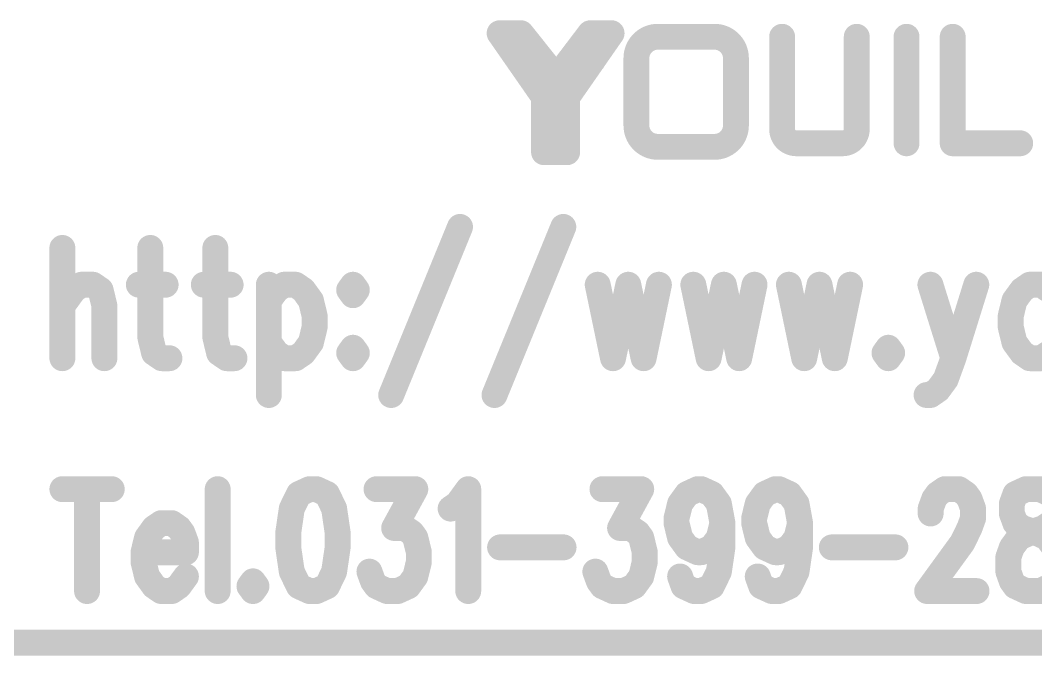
# Model space of a CAD drawing. Extents: x 100 to 144.1, y 92.5 to 144.1.
# Drawn here: x 120.638 to 124.56, y 92.55 to 95.007 of the extents above; entities that cross this region are included whole.
import ezdxf

# ---------------------------------------------------------------- set-up
doc = ezdxf.new("R2010")
doc.units = 0
doc.layers.get('0').update_dxf_attribs({"linetype": 'CONTINUOUS'})
doc.layers.add('MASK-BOTTOM_PHO', color=6, linetype='CONTINUOUS')
doc.layers.add('SILK-BOTTOM_PHO', color=12, linetype='CONTINUOUS')

# ---------------------------------------------------------------- blocks, each defined once
blk = doc.blocks.new('ROUND_1')
at = {"const_width": 0.050038}
blk.add_lwpolyline([(-0.025018, 0, 1), (0.025018, 0, 1)], format="xyb", close=True, dxfattribs=at)

msp = doc.modelspace()

# ---------------------------------------------------------------- linework, layer by layer
at = {"layer": 'MASK-BOTTOM_PHO', "const_width": 0.100076}
for points in [[(122.489214, 94.95663), (122.660918, 94.709488)], [(122.571764, 94.95663), (122.489214, 94.95663)], [(122.708924, 94.784926), (122.571764, 94.95663)], [(122.839226, 94.95663), (122.708924, 94.784926)], [(122.750072, 94.709488), (122.921776, 94.95663)], [(122.921776, 94.95663), (122.839226, 94.95663)], [(122.493024, 94.95536), (122.569732, 94.95536)], [(122.528076, 94.920308), (122.590814, 94.920308)], [(122.820176, 94.920308), (122.890026, 94.920308)], [(122.841766, 94.95536), (122.918474, 94.95536)], [(123.100084, 94.942914), (123.319794, 94.942914)], [(123.580652, 94.942914), (123.580652, 94.586044)], [(123.868942, 94.586044), (123.868942, 94.942914)], [(124.06122, 94.942914), (124.06122, 94.53118)], [(124.239528, 94.942914), (124.239528, 94.53118)], [(122.546872, 94.88551), (122.62104, 94.88551)], [(122.78995, 94.88551), (122.861324, 94.88551)], [(122.562874, 94.850712), (122.639582, 94.850712)], [(122.77217, 94.850712), (122.848878, 94.850712)], [(123.017788, 94.59976), (123.017788, 94.860618)], [(123.40209, 94.860618), (123.40209, 94.59976)], [(122.597672, 94.815914), (122.67438, 94.815914)], [(122.737118, 94.815914), (122.810524, 94.815914)], [(122.62104, 94.780862), (122.794014, 94.780862)], [(122.647202, 94.746064), (122.759724, 94.746064)], [(122.660918, 94.711266), (122.744738, 94.711266)], [(122.660918, 94.709488), (122.660918, 94.496636)], [(122.750072, 94.496636), (122.750072, 94.709488)], [(122.667522, 94.676214), (122.74423, 94.676214)], [(122.667522, 94.641416), (122.74423, 94.641416)], [(122.667522, 94.606618), (122.74423, 94.606618)], [(122.667522, 94.57182), (122.74423, 94.57182)], [(122.667522, 94.536768), (122.74423, 94.536768)], [(123.635516, 94.53118), (123.814078, 94.53118)], [(124.239528, 94.53118), (124.500386, 94.53118)], [(122.660918, 94.496636), (122.750072, 94.496636)], [(123.319794, 94.517464), (123.100084, 94.517464)], [(122.336306, 94.207838), (122.070368, 93.557852)], [(122.73534, 94.207838), (122.469402, 93.557852)], [(120.800114, 94.126558), (120.800114, 93.700092)], [(121.139712, 94.126558), (121.139712, 93.781372)], [(121.390918, 94.126558), (121.390918, 93.781372)], [(120.84431, 93.963998), (120.873774, 93.984318)], [(120.873774, 93.984318), (120.918224, 93.984318)], [(120.918224, 93.984318), (120.947688, 93.963998)], [(121.095516, 93.984318), (121.198894, 93.984318)], [(121.346468, 93.984318), (121.4501, 93.984318)], [(121.597674, 93.984318), (121.597674, 93.557852)], [(121.627392, 93.963998), (121.656856, 93.984318)], [(121.656856, 93.984318), (121.701052, 93.984318)], [(121.701052, 93.984318), (121.73077, 93.963998)], [(121.922794, 93.984318), (121.908062, 93.963998)], [(121.937526, 93.963998), (121.922794, 93.984318)], [(122.868182, 93.984318), (122.927364, 93.700092)], [(122.986292, 93.984318), (122.927364, 93.700092)], [(122.986292, 93.984318), (123.045474, 93.700092)], [(123.104656, 93.984318), (123.045474, 93.700092)], [(123.237498, 93.984318), (123.29668, 93.700092)], [(123.355608, 93.984318), (123.29668, 93.700092)], [(123.355608, 93.984318), (123.41479, 93.700092)], [(123.473972, 93.984318), (123.41479, 93.700092)], [(123.606814, 93.984318), (123.665996, 93.700092)], [(123.724924, 93.984318), (123.665996, 93.700092)], [(123.724924, 93.984318), (123.784106, 93.700092)], [(123.843288, 93.984318), (123.784106, 93.700092)], [(124.153422, 93.984318), (124.242068, 93.700092)], [(124.330714, 93.984318), (124.242068, 93.700092)], [(124.53747, 93.984318), (124.508006, 93.963998)], [(124.58192, 93.984318), (124.53747, 93.984318)], [(124.611384, 93.963998), (124.58192, 93.984318)], [(120.800114, 93.903038), (120.84431, 93.963998)], [(120.947688, 93.963998), (120.96242, 93.903038)], [(121.597674, 93.923358), (121.627392, 93.963998)], [(121.73077, 93.963998), (121.760234, 93.923358)], [(121.908062, 93.963998), (121.922794, 93.943678)], [(121.922794, 93.943678), (121.937526, 93.963998)], [(124.508006, 93.963998), (124.478288, 93.923358)], [(120.96242, 93.903038), (120.96242, 93.700092)], [(121.760234, 93.923358), (121.774966, 93.862398)], [(124.478288, 93.923358), (124.463556, 93.862398)], [(121.774966, 93.862398), (121.774966, 93.821758)], [(124.463556, 93.862398), (124.463556, 93.821758)], [(121.774966, 93.821758), (121.760234, 93.761052)], [(124.463556, 93.821758), (124.478288, 93.761052)], [(121.139712, 93.781372), (121.154444, 93.720412)], [(121.390918, 93.781372), (121.40565, 93.720412)], [(121.627392, 93.720412), (121.597674, 93.761052)], [(121.760234, 93.761052), (121.73077, 93.720412)], [(121.922794, 93.740732), (121.908062, 93.720412)], [(121.937526, 93.720412), (121.922794, 93.740732)], [(123.990862, 93.740732), (123.97613, 93.720412)], [(124.005594, 93.720412), (123.990862, 93.740732)], [(124.478288, 93.761052), (124.508006, 93.720412)], [(121.154444, 93.720412), (121.184162, 93.700092)], [(121.40565, 93.720412), (121.435114, 93.700092)], [(121.656856, 93.700092), (121.627392, 93.720412)], [(121.73077, 93.720412), (121.701052, 93.700092)], [(121.908062, 93.720412), (121.922794, 93.700092)], [(121.922794, 93.700092), (121.937526, 93.720412)], [(123.97613, 93.720412), (123.990862, 93.700092)], [(123.990862, 93.700092), (124.005594, 93.720412)], [(124.508006, 93.720412), (124.53747, 93.700092)], [(124.58192, 93.700092), (124.611384, 93.720412)], [(121.184162, 93.700092), (121.213626, 93.700092)], [(121.435114, 93.700092), (121.464832, 93.700092)], [(121.701052, 93.700092), (121.656856, 93.700092)], [(124.242068, 93.700092), (124.212604, 93.618812)], [(124.53747, 93.700092), (124.58192, 93.700092)], [(124.212604, 93.618812), (124.182886, 93.578172)], [(124.153422, 93.557852), (124.13869, 93.557852)], [(124.182886, 93.578172), (124.153422, 93.557852)], [(120.800114, 93.19387), (120.990868, 93.19387)], [(120.895364, 93.19387), (120.895364, 92.799916)], [(121.400062, 93.19387), (121.400062, 92.799916)], [(121.754646, 93.19387), (121.713752, 93.175074)], [(121.781824, 93.19387), (121.754646, 93.19387)], [(121.822718, 93.175074), (121.781824, 93.19387)], [(122.013726, 93.19387), (122.163586, 93.19387)], [(122.163586, 93.19387), (122.081798, 93.043756)], [(122.327162, 93.137482), (122.368056, 93.19387)], [(122.368056, 93.19387), (122.368056, 92.799916)], [(122.88647, 93.19387), (123.03633, 93.19387)], [(123.03633, 93.19387), (122.954542, 93.043756)], [(123.213622, 93.175074), (123.254516, 93.19387)], [(123.254516, 93.19387), (123.268232, 93.19387)], [(123.268232, 93.19387), (123.309126, 93.175074)], [(123.513596, 93.175074), (123.55449, 93.19387)], [(123.55449, 93.19387), (123.568206, 93.19387)], [(123.568206, 93.19387), (123.6091, 93.175074)], [(124.18187, 93.175074), (124.209048, 93.19387)], [(124.209048, 93.19387), (124.263658, 93.19387)], [(124.263658, 93.19387), (124.290836, 93.175074)], [(124.522738, 93.19387), (124.481844, 93.175074)], [(124.577348, 93.19387), (124.522738, 93.19387)], [(124.618242, 93.175074), (124.577348, 93.19387)], [(121.713752, 93.175074), (121.68632, 93.118686)], [(121.849896, 93.118686), (121.822718, 93.175074)], [(123.186444, 93.137482), (123.213622, 93.175074)], [(123.309126, 93.175074), (123.336304, 93.137482)], [(123.486418, 93.137482), (123.513596, 93.175074)], [(123.6091, 93.175074), (123.636278, 93.137482)], [(124.154438, 93.118686), (124.168154, 93.156278)], [(124.168154, 93.156278), (124.18187, 93.175074)], [(124.290836, 93.175074), (124.304552, 93.156278)], [(124.304552, 93.156278), (124.318268, 93.118686)], [(124.481844, 93.175074), (124.468128, 93.137482)], [(121.68632, 93.118686), (121.672604, 93.02496)], [(121.863612, 93.02496), (121.849896, 93.118686)], [(122.299984, 93.118686), (122.327162, 93.137482)], [(123.172728, 93.081348), (123.186444, 93.137482)], [(123.336304, 93.137482), (123.35002, 93.062552)], [(123.472702, 93.081348), (123.486418, 93.137482)], [(123.636278, 93.137482), (123.649994, 93.062552)], [(124.154438, 93.09989), (124.154438, 93.118686)], [(124.318268, 93.118686), (124.318268, 93.081348)], [(124.468128, 93.137482), (124.468128, 93.09989)], [(123.172728, 93.062552), (123.172728, 93.081348)], [(123.472702, 93.062552), (123.472702, 93.081348)], [(124.318268, 93.081348), (124.304552, 93.043756)], [(124.468128, 93.09989), (124.481844, 93.062552)], [(121.154444, 93.043756), (121.127266, 93.006164)], [(121.181876, 93.062552), (121.154444, 93.043756)], [(121.22277, 93.062552), (121.181876, 93.062552)], [(121.249948, 93.043756), (121.22277, 93.062552)], [(121.263664, 93.02496), (121.249948, 93.043756)], [(122.081798, 93.043756), (122.122692, 93.043756)], [(122.122692, 93.043756), (122.150124, 93.02496)], [(122.954542, 93.043756), (122.995436, 93.043756)], [(122.995436, 93.043756), (123.022614, 93.02496)], [(123.186444, 93.006164), (123.172728, 93.062552)], [(123.35002, 93.062552), (123.336304, 93.006164)], [(123.35002, 93.062552), (123.35002, 92.968826)], [(123.486418, 93.006164), (123.472702, 93.062552)], [(123.649994, 93.062552), (123.636278, 93.006164)], [(123.649994, 93.062552), (123.649994, 92.968826)], [(124.304552, 93.043756), (124.277374, 92.987622)], [(124.481844, 93.062552), (124.509022, 93.043756)], [(124.509022, 93.043756), (124.563632, 93.02496)], [(124.536454, 93.02496), (124.59081, 93.043756)], [(124.59081, 93.043756), (124.618242, 93.062552)], [(121.127266, 93.006164), (121.11355, 92.95003)], [(121.27738, 92.987622), (121.263664, 93.02496)], [(121.672604, 93.02496), (121.672604, 92.968826)], [(121.863612, 92.968826), (121.863612, 93.02496)], [(122.150124, 93.02496), (122.163586, 93.006164)], [(122.163586, 93.006164), (122.177302, 92.95003)], [(123.022614, 93.02496), (123.03633, 93.006164)], [(123.03633, 93.006164), (123.050046, 92.95003)], [(123.213622, 92.968826), (123.186444, 93.006164)], [(123.336304, 93.006164), (123.309126, 92.968826)], [(123.513596, 92.968826), (123.486418, 93.006164)], [(123.636278, 93.006164), (123.6091, 92.968826)], [(124.468128, 92.968826), (124.49556, 93.006164)], [(124.49556, 93.006164), (124.536454, 93.02496)], [(124.563632, 93.02496), (124.604526, 93.006164)], [(124.604526, 93.006164), (124.631704, 92.968826)], [(121.27738, 92.95003), (121.27738, 92.987622)], [(121.672604, 92.968826), (121.68632, 92.8751)], [(121.849896, 92.8751), (121.863612, 92.968826)], [(122.490992, 92.968826), (122.736356, 92.968826)], [(123.254516, 92.95003), (123.213622, 92.968826)], [(123.309126, 92.968826), (123.268232, 92.95003)], [(123.35002, 92.968826), (123.336304, 92.8751)], [(123.55449, 92.95003), (123.513596, 92.968826)], [(123.6091, 92.968826), (123.568206, 92.95003)], [(123.649994, 92.968826), (123.636278, 92.8751)], [(123.772676, 92.968826), (124.018294, 92.968826)], [(124.277374, 92.987622), (124.140976, 92.799916)], [(124.454666, 92.931234), (124.468128, 92.968826)], [(121.11355, 92.95003), (121.27738, 92.95003)], [(121.11355, 92.95003), (121.11355, 92.912438)], [(122.177302, 92.95003), (122.177302, 92.912438)], [(123.050046, 92.95003), (123.050046, 92.912438)], [(123.268232, 92.95003), (123.254516, 92.95003)], [(123.568206, 92.95003), (123.55449, 92.95003)], [(124.454666, 92.8751), (124.454666, 92.931234)], [(121.11355, 92.912438), (121.127266, 92.856304)], [(122.177302, 92.912438), (122.163586, 92.856304)], [(123.050046, 92.912438), (123.03633, 92.856304)], [(121.127266, 92.856304), (121.154444, 92.818712)], [(121.249948, 92.818712), (121.27738, 92.856304)], [(121.68632, 92.8751), (121.713752, 92.818712)], [(121.822718, 92.818712), (121.849896, 92.8751)], [(122.00001, 92.837508), (121.986294, 92.8751)], [(122.163586, 92.856304), (122.136408, 92.818712)], [(122.872754, 92.837508), (122.859038, 92.8751)], [(123.03633, 92.856304), (123.009152, 92.818712)], [(123.199906, 92.818712), (123.186444, 92.856304)], [(123.336304, 92.8751), (123.309126, 92.818712)], [(123.49988, 92.818712), (123.486418, 92.856304)], [(123.636278, 92.8751), (123.6091, 92.818712)], [(124.468128, 92.837508), (124.454666, 92.8751)], [(121.154444, 92.818712), (121.181876, 92.799916)], [(121.181876, 92.799916), (121.22277, 92.799916)], [(121.22277, 92.799916), (121.249948, 92.818712)], [(121.53646, 92.837508), (121.522744, 92.818712)], [(121.522744, 92.818712), (121.53646, 92.799916)], [(121.549922, 92.818712), (121.53646, 92.837508)], [(121.53646, 92.799916), (121.549922, 92.818712)], [(121.713752, 92.818712), (121.754646, 92.799916)], [(121.754646, 92.799916), (121.781824, 92.799916)], [(121.781824, 92.799916), (121.822718, 92.818712)], [(122.013726, 92.818712), (122.00001, 92.837508)], [(122.05462, 92.799916), (122.013726, 92.818712)], [(122.095514, 92.799916), (122.05462, 92.799916)], [(122.136408, 92.818712), (122.095514, 92.799916)], [(122.88647, 92.818712), (122.872754, 92.837508)], [(122.927364, 92.799916), (122.88647, 92.818712)], [(122.968258, 92.799916), (122.927364, 92.799916)], [(123.009152, 92.818712), (122.968258, 92.799916)], [(123.2408, 92.799916), (123.199906, 92.818712)], [(123.268232, 92.799916), (123.2408, 92.799916)], [(123.309126, 92.818712), (123.268232, 92.799916)], [(123.541028, 92.799916), (123.49988, 92.818712)], [(123.568206, 92.799916), (123.541028, 92.799916)], [(123.6091, 92.818712), (123.568206, 92.799916)], [(124.140976, 92.799916), (124.33173, 92.799916)], [(124.481844, 92.818712), (124.468128, 92.837508)], [(124.522738, 92.799916), (124.481844, 92.818712)], [(124.577348, 92.799916), (124.522738, 92.799916)], [(124.618242, 92.818712), (124.577348, 92.799916)], [(100.32492, 92.600018), (127.625094, 92.600018)]]:
    msp.add_lwpolyline(points, dxfattribs=at)
for points in [[(123.100084, 94.942914, 0.4142136), (123.017788, 94.860618)], [(123.40209, 94.860618, 0.4142136), (123.319794, 94.942914)], [(123.017788, 94.59976, 0.4142136), (123.100084, 94.517464)], [(123.319794, 94.517464, 0.4142136), (123.40209, 94.59976)], [(123.580652, 94.586044, 0.4142136), (123.635516, 94.53118)], [(123.814078, 94.53118, 0.4142136), (123.868942, 94.586044)]]:
    msp.add_lwpolyline(points, format="xyb", dxfattribs=at)
at = {"layer": 'SILK-BOTTOM_PHO', "const_width": 0.100076}
for points in [[(122.489214, 94.95663), (122.660918, 94.709488)], [(122.571764, 94.95663), (122.489214, 94.95663)], [(122.708924, 94.784926), (122.571764, 94.95663)], [(122.839226, 94.95663), (122.708924, 94.784926)], [(122.750072, 94.709488), (122.921776, 94.95663)], [(122.921776, 94.95663), (122.839226, 94.95663)], [(122.493024, 94.95536), (122.569732, 94.95536)], [(122.528076, 94.920308), (122.590814, 94.920308)], [(122.820176, 94.920308), (122.890026, 94.920308)], [(122.841766, 94.95536), (122.918474, 94.95536)], [(123.100084, 94.942914), (123.319794, 94.942914)], [(123.580652, 94.942914), (123.580652, 94.586044)], [(123.868942, 94.586044), (123.868942, 94.942914)], [(124.06122, 94.942914), (124.06122, 94.53118)], [(124.239528, 94.942914), (124.239528, 94.53118)], [(122.546872, 94.88551), (122.62104, 94.88551)], [(122.78995, 94.88551), (122.861324, 94.88551)], [(122.562874, 94.850712), (122.639582, 94.850712)], [(122.77217, 94.850712), (122.848878, 94.850712)], [(123.017788, 94.59976), (123.017788, 94.860618)], [(123.40209, 94.860618), (123.40209, 94.59976)], [(122.597672, 94.815914), (122.67438, 94.815914)], [(122.737118, 94.815914), (122.810524, 94.815914)], [(122.62104, 94.780862), (122.794014, 94.780862)], [(122.647202, 94.746064), (122.759724, 94.746064)], [(122.660918, 94.711266), (122.744738, 94.711266)], [(122.660918, 94.709488), (122.660918, 94.496636)], [(122.750072, 94.496636), (122.750072, 94.709488)], [(122.667522, 94.676214), (122.74423, 94.676214)], [(122.667522, 94.641416), (122.74423, 94.641416)], [(122.667522, 94.606618), (122.74423, 94.606618)], [(122.667522, 94.57182), (122.74423, 94.57182)], [(122.667522, 94.536768), (122.74423, 94.536768)], [(123.635516, 94.53118), (123.814078, 94.53118)], [(124.239528, 94.53118), (124.500386, 94.53118)], [(122.660918, 94.496636), (122.750072, 94.496636)], [(123.319794, 94.517464), (123.100084, 94.517464)], [(122.336306, 94.207838), (122.070368, 93.557852)], [(122.73534, 94.207838), (122.469402, 93.557852)], [(120.800114, 94.126558), (120.800114, 93.700092)], [(121.139712, 94.126558), (121.139712, 93.781372)], [(121.390918, 94.126558), (121.390918, 93.781372)], [(120.84431, 93.963998), (120.873774, 93.984318)], [(120.873774, 93.984318), (120.918224, 93.984318)], [(120.918224, 93.984318), (120.947688, 93.963998)], [(121.095516, 93.984318), (121.198894, 93.984318)], [(121.346468, 93.984318), (121.4501, 93.984318)], [(121.597674, 93.984318), (121.597674, 93.557852)], [(121.627392, 93.963998), (121.656856, 93.984318)], [(121.656856, 93.984318), (121.701052, 93.984318)], [(121.701052, 93.984318), (121.73077, 93.963998)], [(121.922794, 93.984318), (121.908062, 93.963998)], [(121.937526, 93.963998), (121.922794, 93.984318)], [(122.868182, 93.984318), (122.927364, 93.700092)], [(122.986292, 93.984318), (122.927364, 93.700092)], [(122.986292, 93.984318), (123.045474, 93.700092)], [(123.104656, 93.984318), (123.045474, 93.700092)], [(123.237498, 93.984318), (123.29668, 93.700092)], [(123.355608, 93.984318), (123.29668, 93.700092)], [(123.355608, 93.984318), (123.41479, 93.700092)], [(123.473972, 93.984318), (123.41479, 93.700092)], [(123.606814, 93.984318), (123.665996, 93.700092)], [(123.724924, 93.984318), (123.665996, 93.700092)], [(123.724924, 93.984318), (123.784106, 93.700092)], [(123.843288, 93.984318), (123.784106, 93.700092)], [(124.153422, 93.984318), (124.242068, 93.700092)], [(124.330714, 93.984318), (124.242068, 93.700092)], [(124.53747, 93.984318), (124.508006, 93.963998)], [(124.58192, 93.984318), (124.53747, 93.984318)], [(124.611384, 93.963998), (124.58192, 93.984318)], [(120.800114, 93.903038), (120.84431, 93.963998)], [(120.947688, 93.963998), (120.96242, 93.903038)], [(121.597674, 93.923358), (121.627392, 93.963998)], [(121.73077, 93.963998), (121.760234, 93.923358)], [(121.908062, 93.963998), (121.922794, 93.943678)], [(121.922794, 93.943678), (121.937526, 93.963998)], [(124.508006, 93.963998), (124.478288, 93.923358)], [(120.96242, 93.903038), (120.96242, 93.700092)], [(121.760234, 93.923358), (121.774966, 93.862398)], [(124.478288, 93.923358), (124.463556, 93.862398)], [(121.774966, 93.862398), (121.774966, 93.821758)], [(124.463556, 93.862398), (124.463556, 93.821758)], [(121.774966, 93.821758), (121.760234, 93.761052)], [(124.463556, 93.821758), (124.478288, 93.761052)], [(121.139712, 93.781372), (121.154444, 93.720412)], [(121.390918, 93.781372), (121.40565, 93.720412)], [(121.627392, 93.720412), (121.597674, 93.761052)], [(121.760234, 93.761052), (121.73077, 93.720412)], [(121.922794, 93.740732), (121.908062, 93.720412)], [(121.937526, 93.720412), (121.922794, 93.740732)], [(123.990862, 93.740732), (123.97613, 93.720412)], [(124.005594, 93.720412), (123.990862, 93.740732)], [(124.478288, 93.761052), (124.508006, 93.720412)], [(121.154444, 93.720412), (121.184162, 93.700092)], [(121.40565, 93.720412), (121.435114, 93.700092)], [(121.656856, 93.700092), (121.627392, 93.720412)], [(121.73077, 93.720412), (121.701052, 93.700092)], [(121.908062, 93.720412), (121.922794, 93.700092)], [(121.922794, 93.700092), (121.937526, 93.720412)], [(123.97613, 93.720412), (123.990862, 93.700092)], [(123.990862, 93.700092), (124.005594, 93.720412)], [(124.508006, 93.720412), (124.53747, 93.700092)], [(124.58192, 93.700092), (124.611384, 93.720412)], [(121.184162, 93.700092), (121.213626, 93.700092)], [(121.435114, 93.700092), (121.464832, 93.700092)], [(121.701052, 93.700092), (121.656856, 93.700092)], [(124.242068, 93.700092), (124.212604, 93.618812)], [(124.53747, 93.700092), (124.58192, 93.700092)], [(124.212604, 93.618812), (124.182886, 93.578172)], [(124.153422, 93.557852), (124.13869, 93.557852)], [(124.182886, 93.578172), (124.153422, 93.557852)], [(120.800114, 93.19387), (120.990868, 93.19387)], [(120.895364, 93.19387), (120.895364, 92.799916)], [(121.400062, 93.19387), (121.400062, 92.799916)], [(121.754646, 93.19387), (121.713752, 93.175074)], [(121.781824, 93.19387), (121.754646, 93.19387)], [(121.822718, 93.175074), (121.781824, 93.19387)], [(122.013726, 93.19387), (122.163586, 93.19387)], [(122.163586, 93.19387), (122.081798, 93.043756)], [(122.327162, 93.137482), (122.368056, 93.19387)], [(122.368056, 93.19387), (122.368056, 92.799916)], [(122.88647, 93.19387), (123.03633, 93.19387)], [(123.03633, 93.19387), (122.954542, 93.043756)], [(123.213622, 93.175074), (123.254516, 93.19387)], [(123.254516, 93.19387), (123.268232, 93.19387)], [(123.268232, 93.19387), (123.309126, 93.175074)], [(123.513596, 93.175074), (123.55449, 93.19387)], [(123.55449, 93.19387), (123.568206, 93.19387)], [(123.568206, 93.19387), (123.6091, 93.175074)], [(124.18187, 93.175074), (124.209048, 93.19387)], [(124.209048, 93.19387), (124.263658, 93.19387)], [(124.263658, 93.19387), (124.290836, 93.175074)], [(124.522738, 93.19387), (124.481844, 93.175074)], [(124.577348, 93.19387), (124.522738, 93.19387)], [(124.618242, 93.175074), (124.577348, 93.19387)], [(121.713752, 93.175074), (121.68632, 93.118686)], [(121.849896, 93.118686), (121.822718, 93.175074)], [(123.186444, 93.137482), (123.213622, 93.175074)], [(123.309126, 93.175074), (123.336304, 93.137482)], [(123.486418, 93.137482), (123.513596, 93.175074)], [(123.6091, 93.175074), (123.636278, 93.137482)], [(124.154438, 93.118686), (124.168154, 93.156278)], [(124.168154, 93.156278), (124.18187, 93.175074)], [(124.290836, 93.175074), (124.304552, 93.156278)], [(124.304552, 93.156278), (124.318268, 93.118686)], [(124.481844, 93.175074), (124.468128, 93.137482)], [(121.68632, 93.118686), (121.672604, 93.02496)], [(121.863612, 93.02496), (121.849896, 93.118686)], [(122.299984, 93.118686), (122.327162, 93.137482)], [(123.172728, 93.081348), (123.186444, 93.137482)], [(123.336304, 93.137482), (123.35002, 93.062552)], [(123.472702, 93.081348), (123.486418, 93.137482)], [(123.636278, 93.137482), (123.649994, 93.062552)], [(124.154438, 93.09989), (124.154438, 93.118686)], [(124.318268, 93.118686), (124.318268, 93.081348)], [(124.468128, 93.137482), (124.468128, 93.09989)], [(123.172728, 93.062552), (123.172728, 93.081348)], [(123.472702, 93.062552), (123.472702, 93.081348)], [(124.318268, 93.081348), (124.304552, 93.043756)], [(124.468128, 93.09989), (124.481844, 93.062552)], [(121.154444, 93.043756), (121.127266, 93.006164)], [(121.181876, 93.062552), (121.154444, 93.043756)], [(121.22277, 93.062552), (121.181876, 93.062552)], [(121.249948, 93.043756), (121.22277, 93.062552)], [(121.263664, 93.02496), (121.249948, 93.043756)], [(122.081798, 93.043756), (122.122692, 93.043756)], [(122.122692, 93.043756), (122.150124, 93.02496)], [(122.954542, 93.043756), (122.995436, 93.043756)], [(122.995436, 93.043756), (123.022614, 93.02496)], [(123.186444, 93.006164), (123.172728, 93.062552)], [(123.35002, 93.062552), (123.336304, 93.006164)], [(123.35002, 93.062552), (123.35002, 92.968826)], [(123.486418, 93.006164), (123.472702, 93.062552)], [(123.649994, 93.062552), (123.636278, 93.006164)], [(123.649994, 93.062552), (123.649994, 92.968826)], [(124.304552, 93.043756), (124.277374, 92.987622)], [(124.481844, 93.062552), (124.509022, 93.043756)], [(124.509022, 93.043756), (124.563632, 93.02496)], [(124.536454, 93.02496), (124.59081, 93.043756)], [(124.59081, 93.043756), (124.618242, 93.062552)], [(121.127266, 93.006164), (121.11355, 92.95003)], [(121.27738, 92.987622), (121.263664, 93.02496)], [(121.672604, 93.02496), (121.672604, 92.968826)], [(121.863612, 92.968826), (121.863612, 93.02496)], [(122.150124, 93.02496), (122.163586, 93.006164)], [(122.163586, 93.006164), (122.177302, 92.95003)], [(123.022614, 93.02496), (123.03633, 93.006164)], [(123.03633, 93.006164), (123.050046, 92.95003)], [(123.213622, 92.968826), (123.186444, 93.006164)], [(123.336304, 93.006164), (123.309126, 92.968826)], [(123.513596, 92.968826), (123.486418, 93.006164)], [(123.636278, 93.006164), (123.6091, 92.968826)], [(124.468128, 92.968826), (124.49556, 93.006164)], [(124.49556, 93.006164), (124.536454, 93.02496)], [(124.563632, 93.02496), (124.604526, 93.006164)], [(124.604526, 93.006164), (124.631704, 92.968826)], [(121.27738, 92.95003), (121.27738, 92.987622)], [(121.672604, 92.968826), (121.68632, 92.8751)], [(121.849896, 92.8751), (121.863612, 92.968826)], [(122.490992, 92.968826), (122.736356, 92.968826)], [(123.254516, 92.95003), (123.213622, 92.968826)], [(123.309126, 92.968826), (123.268232, 92.95003)], [(123.35002, 92.968826), (123.336304, 92.8751)], [(123.55449, 92.95003), (123.513596, 92.968826)], [(123.6091, 92.968826), (123.568206, 92.95003)], [(123.649994, 92.968826), (123.636278, 92.8751)], [(123.772676, 92.968826), (124.018294, 92.968826)], [(124.277374, 92.987622), (124.140976, 92.799916)], [(124.454666, 92.931234), (124.468128, 92.968826)], [(121.11355, 92.95003), (121.27738, 92.95003)], [(121.11355, 92.95003), (121.11355, 92.912438)], [(122.177302, 92.95003), (122.177302, 92.912438)], [(123.050046, 92.95003), (123.050046, 92.912438)], [(123.268232, 92.95003), (123.254516, 92.95003)], [(123.568206, 92.95003), (123.55449, 92.95003)], [(124.454666, 92.8751), (124.454666, 92.931234)], [(121.11355, 92.912438), (121.127266, 92.856304)], [(122.177302, 92.912438), (122.163586, 92.856304)], [(123.050046, 92.912438), (123.03633, 92.856304)], [(121.127266, 92.856304), (121.154444, 92.818712)], [(121.249948, 92.818712), (121.27738, 92.856304)], [(121.68632, 92.8751), (121.713752, 92.818712)], [(121.822718, 92.818712), (121.849896, 92.8751)], [(122.00001, 92.837508), (121.986294, 92.8751)], [(122.163586, 92.856304), (122.136408, 92.818712)], [(122.872754, 92.837508), (122.859038, 92.8751)], [(123.03633, 92.856304), (123.009152, 92.818712)], [(123.199906, 92.818712), (123.186444, 92.856304)], [(123.336304, 92.8751), (123.309126, 92.818712)], [(123.49988, 92.818712), (123.486418, 92.856304)], [(123.636278, 92.8751), (123.6091, 92.818712)], [(124.468128, 92.837508), (124.454666, 92.8751)], [(121.154444, 92.818712), (121.181876, 92.799916)], [(121.181876, 92.799916), (121.22277, 92.799916)], [(121.22277, 92.799916), (121.249948, 92.818712)], [(121.53646, 92.837508), (121.522744, 92.818712)], [(121.522744, 92.818712), (121.53646, 92.799916)], [(121.549922, 92.818712), (121.53646, 92.837508)], [(121.53646, 92.799916), (121.549922, 92.818712)], [(121.713752, 92.818712), (121.754646, 92.799916)], [(121.754646, 92.799916), (121.781824, 92.799916)], [(121.781824, 92.799916), (121.822718, 92.818712)], [(122.013726, 92.818712), (122.00001, 92.837508)], [(122.05462, 92.799916), (122.013726, 92.818712)], [(122.095514, 92.799916), (122.05462, 92.799916)], [(122.136408, 92.818712), (122.095514, 92.799916)], [(122.88647, 92.818712), (122.872754, 92.837508)], [(122.927364, 92.799916), (122.88647, 92.818712)], [(122.968258, 92.799916), (122.927364, 92.799916)], [(123.009152, 92.818712), (122.968258, 92.799916)], [(123.2408, 92.799916), (123.199906, 92.818712)], [(123.268232, 92.799916), (123.2408, 92.799916)], [(123.309126, 92.818712), (123.268232, 92.799916)], [(123.541028, 92.799916), (123.49988, 92.818712)], [(123.568206, 92.799916), (123.541028, 92.799916)], [(123.6091, 92.818712), (123.568206, 92.799916)], [(124.140976, 92.799916), (124.33173, 92.799916)], [(124.481844, 92.818712), (124.468128, 92.837508)], [(124.522738, 92.799916), (124.481844, 92.818712)], [(124.577348, 92.799916), (124.522738, 92.799916)], [(124.618242, 92.818712), (124.577348, 92.799916)], [(100.32492, 92.600018), (127.625094, 92.600018)]]:
    msp.add_lwpolyline(points, dxfattribs=at)
for points in [[(123.100084, 94.942914, 0.4142136), (123.017788, 94.860618)], [(123.40209, 94.860618, 0.4142136), (123.319794, 94.942914)], [(123.017788, 94.59976, 0.4142136), (123.100084, 94.517464)], [(123.319794, 94.517464, 0.4142136), (123.40209, 94.59976)], [(123.580652, 94.586044, 0.4142136), (123.635516, 94.53118)], [(123.814078, 94.53118, 0.4142136), (123.868942, 94.586044)]]:
    msp.add_lwpolyline(points, format="xyb", dxfattribs=at)

# ---------------------------------------------------------------- block references
at = {"layer": 'MASK-BOTTOM_PHO'}
for p in [(122.489214, 94.95663), (122.489214, 94.95663), (122.571764, 94.95663), (122.839226, 94.95663), (122.921776, 94.95663), (122.493024, 94.95536), (122.528076, 94.920308), (122.569732, 94.95536), (122.590814, 94.920308), (122.820176, 94.920308), (122.841766, 94.95536), (122.890026, 94.920308), (122.918474, 94.95536), (123.100084, 94.942914), (123.100084, 94.942914), (123.319794, 94.942914), (123.319794, 94.942914), (123.580652, 94.942914), (123.868942, 94.942914), (124.06122, 94.942914), (124.239528, 94.942914), (122.546872, 94.88551), (122.62104, 94.88551), (122.78995, 94.88551), (122.861324, 94.88551), (122.562874, 94.850712), (122.639582, 94.850712), (122.77217, 94.850712), (122.848878, 94.850712), (123.017788, 94.860618), (123.017788, 94.860618), (123.40209, 94.860618), (123.40209, 94.860618), (122.597672, 94.815914), (122.67438, 94.815914), (122.737118, 94.815914), (122.810524, 94.815914), (122.62104, 94.780862), (122.708924, 94.784926), (122.794014, 94.780862), (122.647202, 94.746064), (122.759724, 94.746064), (122.660918, 94.711266), (122.660918, 94.709488), (122.744738, 94.711266), (122.750072, 94.709488), (122.667522, 94.676214), (122.74423, 94.676214), (122.667522, 94.641416), (122.667522, 94.606618), (122.74423, 94.641416), (122.74423, 94.606618), (122.667522, 94.57182), (122.74423, 94.57182), (123.017788, 94.59976), (123.017788, 94.59976), (123.40209, 94.59976), (123.40209, 94.59976), (123.580652, 94.586044), (123.580652, 94.586044), (123.868942, 94.586044), (123.868942, 94.586044), (122.667522, 94.536768), (122.74423, 94.536768), (123.635516, 94.53118), (123.635516, 94.53118), (123.814078, 94.53118), (123.814078, 94.53118), (124.06122, 94.53118), (124.239528, 94.53118), (124.500386, 94.53118), (122.660918, 94.496636), (122.750072, 94.496636), (123.100084, 94.517464), (123.100084, 94.517464), (123.319794, 94.517464), (123.319794, 94.517464), (122.336306, 94.207838), (122.73534, 94.207838), (120.800114, 94.126558), (121.139712, 94.126558), (121.390918, 94.126558), (120.873774, 93.984318), (120.918224, 93.984318), (121.095516, 93.984318), (121.198894, 93.984318), (121.346468, 93.984318), (121.4501, 93.984318), (121.597674, 93.984318), (121.656856, 93.984318), (121.701052, 93.984318), (121.922794, 93.984318), (121.922794, 93.984318), (122.868182, 93.984318), (122.986292, 93.984318), (122.986292, 93.984318), (123.104656, 93.984318), (123.237498, 93.984318), (123.355608, 93.984318), (123.355608, 93.984318), (123.473972, 93.984318), (123.606814, 93.984318), (123.724924, 93.984318), (123.724924, 93.984318), (123.843288, 93.984318), (124.153422, 93.984318), (124.330714, 93.984318), (124.53747, 93.984318), (124.53747, 93.984318), (124.58192, 93.984318), (120.84431, 93.963998), (120.947688, 93.963998), (121.627392, 93.963998), (121.73077, 93.963998), (121.908062, 93.963998), (121.922794, 93.943678), (121.937526, 93.963998), (124.508006, 93.963998), (120.800114, 93.903038), (120.96242, 93.903038), (121.597674, 93.923358), (121.760234, 93.923358), (124.478288, 93.923358), (121.774966, 93.862398), (124.463556, 93.862398), (121.774966, 93.821758), (124.463556, 93.821758), (121.139712, 93.781372), (121.390918, 93.781372), (121.597674, 93.761052), (121.760234, 93.761052), (121.922794, 93.740732), (121.922794, 93.740732), (123.990862, 93.740732), (123.990862, 93.740732), (124.478288, 93.761052), (121.154444, 93.720412), (121.40565, 93.720412), (121.627392, 93.720412), (121.73077, 93.720412), (121.908062, 93.720412), (121.937526, 93.720412), (123.97613, 93.720412), (124.005594, 93.720412), (124.508006, 93.720412), (120.800114, 93.700092), (120.96242, 93.700092), (121.184162, 93.700092), (121.213626, 93.700092), (121.435114, 93.700092), (121.464832, 93.700092), (121.656856, 93.700092), (121.701052, 93.700092), (121.922794, 93.700092), (122.927364, 93.700092), (122.927364, 93.700092), (123.045474, 93.700092), (123.045474, 93.700092), (123.29668, 93.700092), (123.29668, 93.700092), (123.41479, 93.700092), (123.41479, 93.700092), (123.665996, 93.700092), (123.665996, 93.700092), (123.784106, 93.700092), (123.784106, 93.700092), (123.990862, 93.700092), (124.242068, 93.700092), (124.242068, 93.700092), (124.53747, 93.700092), (124.58192, 93.700092), (124.212604, 93.618812), (121.597674, 93.557852), (122.070368, 93.557852), (122.469402, 93.557852), (124.13869, 93.557852), (124.153422, 93.557852), (124.182886, 93.578172), (120.800114, 93.19387), (120.895364, 93.19387), (120.990868, 93.19387), (121.400062, 93.19387), (121.754646, 93.19387), (121.754646, 93.19387), (121.781824, 93.19387), (122.013726, 93.19387), (122.163586, 93.19387), (122.368056, 93.19387), (122.88647, 93.19387), (123.03633, 93.19387), (123.254516, 93.19387), (123.268232, 93.19387), (123.55449, 93.19387), (123.568206, 93.19387), (124.209048, 93.19387), (124.263658, 93.19387), (124.522738, 93.19387), (124.522738, 93.19387), (124.577348, 93.19387), (121.713752, 93.175074), (121.822718, 93.175074), (123.213622, 93.175074), (123.309126, 93.175074), (123.513596, 93.175074), (123.6091, 93.175074), (124.168154, 93.156278), (124.18187, 93.175074), (124.290836, 93.175074), (124.304552, 93.156278), (124.481844, 93.175074), (121.68632, 93.118686), (121.849896, 93.118686), (122.299984, 93.118686), (122.327162, 93.137482), (123.186444, 93.137482), (123.336304, 93.137482), (123.486418, 93.137482), (123.636278, 93.137482), (124.154438, 93.118686), (124.318268, 93.118686), (124.468128, 93.137482), (123.172728, 93.081348), (123.472702, 93.081348), (124.154438, 93.09989), (124.318268, 93.081348), (124.468128, 93.09989), (121.154444, 93.043756), (121.181876, 93.062552), (121.22277, 93.062552), (121.249948, 93.043756), (122.081798, 93.043756), (122.122692, 93.043756), (122.954542, 93.043756), (122.995436, 93.043756), (123.172728, 93.062552), (123.35002, 93.062552), (123.35002, 93.062552), (123.472702, 93.062552), (123.649994, 93.062552), (123.649994, 93.062552), (124.304552, 93.043756), (124.481844, 93.062552), (124.509022, 93.043756), (124.59081, 93.043756), (121.127266, 93.006164), (121.263664, 93.02496), (121.672604, 93.02496), (121.863612, 93.02496), (122.150124, 93.02496), (122.163586, 93.006164), (123.022614, 93.02496), (123.03633, 93.006164), (123.186444, 93.006164), (123.336304, 93.006164), (123.486418, 93.006164), (123.636278, 93.006164), (124.49556, 93.006164), (124.536454, 93.02496), (124.563632, 93.02496), (124.604526, 93.006164), (121.27738, 92.987622), (121.672604, 92.968826), (121.863612, 92.968826), (122.490992, 92.968826), (122.736356, 92.968826), (123.213622, 92.968826), (123.309126, 92.968826), (123.35002, 92.968826), (123.513596, 92.968826), (123.6091, 92.968826), (123.649994, 92.968826), (123.772676, 92.968826), (124.018294, 92.968826), (124.277374, 92.987622), (124.468128, 92.968826), (121.11355, 92.95003), (121.11355, 92.95003), (121.27738, 92.95003), (122.177302, 92.95003), (123.050046, 92.95003), (123.254516, 92.95003), (123.268232, 92.95003), (123.55449, 92.95003), (123.568206, 92.95003), (124.454666, 92.931234), (121.11355, 92.912438), (122.177302, 92.912438), (123.050046, 92.912438), (121.127266, 92.856304), (121.27738, 92.856304), (121.68632, 92.8751), (121.849896, 92.8751), (121.986294, 92.8751), (122.163586, 92.856304), (122.859038, 92.8751), (123.03633, 92.856304), (123.186444, 92.856304), (123.336304, 92.8751), (123.486418, 92.856304), (123.636278, 92.8751), (124.454666, 92.8751), (120.895364, 92.799916), (121.154444, 92.818712), (121.181876, 92.799916), (121.22277, 92.799916), (121.249948, 92.818712), (121.400062, 92.799916), (121.522744, 92.818712), (121.53646, 92.837508), (121.53646, 92.837508), (121.53646, 92.799916), (121.549922, 92.818712), (121.713752, 92.818712), (121.754646, 92.799916), (121.781824, 92.799916), (121.822718, 92.818712), (122.00001, 92.837508), (122.013726, 92.818712), (122.05462, 92.799916), (122.095514, 92.799916), (122.136408, 92.818712), (122.368056, 92.799916), (122.872754, 92.837508), (122.88647, 92.818712), (122.927364, 92.799916), (122.968258, 92.799916), (123.009152, 92.818712), (123.199906, 92.818712), (123.2408, 92.799916), (123.268232, 92.799916), (123.309126, 92.818712), (123.49988, 92.818712), (123.541028, 92.799916), (123.568206, 92.799916), (123.6091, 92.818712), (124.140976, 92.799916), (124.33173, 92.799916), (124.468128, 92.837508), (124.481844, 92.818712), (124.522738, 92.799916), (124.577348, 92.799916)]:
    msp.add_blockref('ROUND_1', p, dxfattribs=at)
at = {"layer": 'SILK-BOTTOM_PHO'}
for p in [(122.489214, 94.95663), (122.489214, 94.95663), (122.571764, 94.95663), (122.839226, 94.95663), (122.921776, 94.95663), (122.493024, 94.95536), (122.528076, 94.920308), (122.569732, 94.95536), (122.590814, 94.920308), (122.820176, 94.920308), (122.841766, 94.95536), (122.890026, 94.920308), (122.918474, 94.95536), (123.100084, 94.942914), (123.100084, 94.942914), (123.319794, 94.942914), (123.319794, 94.942914), (123.580652, 94.942914), (123.868942, 94.942914), (124.06122, 94.942914), (124.239528, 94.942914), (122.546872, 94.88551), (122.62104, 94.88551), (122.78995, 94.88551), (122.861324, 94.88551), (122.562874, 94.850712), (122.639582, 94.850712), (122.77217, 94.850712), (122.848878, 94.850712), (123.017788, 94.860618), (123.017788, 94.860618), (123.40209, 94.860618), (123.40209, 94.860618), (122.597672, 94.815914), (122.67438, 94.815914), (122.737118, 94.815914), (122.810524, 94.815914), (122.62104, 94.780862), (122.708924, 94.784926), (122.794014, 94.780862), (122.647202, 94.746064), (122.759724, 94.746064), (122.660918, 94.711266), (122.660918, 94.709488), (122.744738, 94.711266), (122.750072, 94.709488), (122.667522, 94.676214), (122.74423, 94.676214), (122.667522, 94.641416), (122.667522, 94.606618), (122.74423, 94.641416), (122.74423, 94.606618), (122.667522, 94.57182), (122.74423, 94.57182), (123.017788, 94.59976), (123.017788, 94.59976), (123.40209, 94.59976), (123.40209, 94.59976), (123.580652, 94.586044), (123.580652, 94.586044), (123.868942, 94.586044), (123.868942, 94.586044), (122.667522, 94.536768), (122.74423, 94.536768), (123.635516, 94.53118), (123.635516, 94.53118), (123.814078, 94.53118), (123.814078, 94.53118), (124.06122, 94.53118), (124.239528, 94.53118), (124.500386, 94.53118), (122.660918, 94.496636), (122.750072, 94.496636), (123.100084, 94.517464), (123.100084, 94.517464), (123.319794, 94.517464), (123.319794, 94.517464), (122.336306, 94.207838), (122.73534, 94.207838), (120.800114, 94.126558), (121.139712, 94.126558), (121.390918, 94.126558), (120.873774, 93.984318), (120.918224, 93.984318), (121.095516, 93.984318), (121.198894, 93.984318), (121.346468, 93.984318), (121.4501, 93.984318), (121.597674, 93.984318), (121.656856, 93.984318), (121.701052, 93.984318), (121.922794, 93.984318), (121.922794, 93.984318), (122.868182, 93.984318), (122.986292, 93.984318), (122.986292, 93.984318), (123.104656, 93.984318), (123.237498, 93.984318), (123.355608, 93.984318), (123.355608, 93.984318), (123.473972, 93.984318), (123.606814, 93.984318), (123.724924, 93.984318), (123.724924, 93.984318), (123.843288, 93.984318), (124.153422, 93.984318), (124.330714, 93.984318), (124.53747, 93.984318), (124.53747, 93.984318), (124.58192, 93.984318), (120.84431, 93.963998), (120.947688, 93.963998), (121.627392, 93.963998), (121.73077, 93.963998), (121.908062, 93.963998), (121.922794, 93.943678), (121.937526, 93.963998), (124.508006, 93.963998), (120.800114, 93.903038), (120.96242, 93.903038), (121.597674, 93.923358), (121.760234, 93.923358), (124.478288, 93.923358), (121.774966, 93.862398), (124.463556, 93.862398), (121.774966, 93.821758), (124.463556, 93.821758), (121.139712, 93.781372), (121.390918, 93.781372), (121.597674, 93.761052), (121.760234, 93.761052), (121.922794, 93.740732), (121.922794, 93.740732), (123.990862, 93.740732), (123.990862, 93.740732), (124.478288, 93.761052), (121.154444, 93.720412), (121.40565, 93.720412), (121.627392, 93.720412), (121.73077, 93.720412), (121.908062, 93.720412), (121.937526, 93.720412), (123.97613, 93.720412), (124.005594, 93.720412), (124.508006, 93.720412), (120.800114, 93.700092), (120.96242, 93.700092), (121.184162, 93.700092), (121.213626, 93.700092), (121.435114, 93.700092), (121.464832, 93.700092), (121.656856, 93.700092), (121.701052, 93.700092), (121.922794, 93.700092), (122.927364, 93.700092), (122.927364, 93.700092), (123.045474, 93.700092), (123.045474, 93.700092), (123.29668, 93.700092), (123.29668, 93.700092), (123.41479, 93.700092), (123.41479, 93.700092), (123.665996, 93.700092), (123.665996, 93.700092), (123.784106, 93.700092), (123.784106, 93.700092), (123.990862, 93.700092), (124.242068, 93.700092), (124.242068, 93.700092), (124.53747, 93.700092), (124.58192, 93.700092), (124.212604, 93.618812), (121.597674, 93.557852), (122.070368, 93.557852), (122.469402, 93.557852), (124.13869, 93.557852), (124.153422, 93.557852), (124.182886, 93.578172), (120.800114, 93.19387), (120.895364, 93.19387), (120.990868, 93.19387), (121.400062, 93.19387), (121.754646, 93.19387), (121.754646, 93.19387), (121.781824, 93.19387), (122.013726, 93.19387), (122.163586, 93.19387), (122.368056, 93.19387), (122.88647, 93.19387), (123.03633, 93.19387), (123.254516, 93.19387), (123.268232, 93.19387), (123.55449, 93.19387), (123.568206, 93.19387), (124.209048, 93.19387), (124.263658, 93.19387), (124.522738, 93.19387), (124.522738, 93.19387), (124.577348, 93.19387), (121.713752, 93.175074), (121.822718, 93.175074), (123.213622, 93.175074), (123.309126, 93.175074), (123.513596, 93.175074), (123.6091, 93.175074), (124.168154, 93.156278), (124.18187, 93.175074), (124.290836, 93.175074), (124.304552, 93.156278), (124.481844, 93.175074), (121.68632, 93.118686), (121.849896, 93.118686), (122.299984, 93.118686), (122.327162, 93.137482), (123.186444, 93.137482), (123.336304, 93.137482), (123.486418, 93.137482), (123.636278, 93.137482), (124.154438, 93.118686), (124.318268, 93.118686), (124.468128, 93.137482), (123.172728, 93.081348), (123.472702, 93.081348), (124.154438, 93.09989), (124.318268, 93.081348), (124.468128, 93.09989), (121.154444, 93.043756), (121.181876, 93.062552), (121.22277, 93.062552), (121.249948, 93.043756), (122.081798, 93.043756), (122.122692, 93.043756), (122.954542, 93.043756), (122.995436, 93.043756), (123.172728, 93.062552), (123.35002, 93.062552), (123.35002, 93.062552), (123.472702, 93.062552), (123.649994, 93.062552), (123.649994, 93.062552), (124.304552, 93.043756), (124.481844, 93.062552), (124.509022, 93.043756), (124.59081, 93.043756), (121.127266, 93.006164), (121.263664, 93.02496), (121.672604, 93.02496), (121.863612, 93.02496), (122.150124, 93.02496), (122.163586, 93.006164), (123.022614, 93.02496), (123.03633, 93.006164), (123.186444, 93.006164), (123.336304, 93.006164), (123.486418, 93.006164), (123.636278, 93.006164), (124.49556, 93.006164), (124.536454, 93.02496), (124.563632, 93.02496), (124.604526, 93.006164), (121.27738, 92.987622), (121.672604, 92.968826), (121.863612, 92.968826), (122.490992, 92.968826), (122.736356, 92.968826), (123.213622, 92.968826), (123.309126, 92.968826), (123.35002, 92.968826), (123.513596, 92.968826), (123.6091, 92.968826), (123.649994, 92.968826), (123.772676, 92.968826), (124.018294, 92.968826), (124.277374, 92.987622), (124.468128, 92.968826), (121.11355, 92.95003), (121.11355, 92.95003), (121.27738, 92.95003), (122.177302, 92.95003), (123.050046, 92.95003), (123.254516, 92.95003), (123.268232, 92.95003), (123.55449, 92.95003), (123.568206, 92.95003), (124.454666, 92.931234), (121.11355, 92.912438), (122.177302, 92.912438), (123.050046, 92.912438), (121.127266, 92.856304), (121.27738, 92.856304), (121.68632, 92.8751), (121.849896, 92.8751), (121.986294, 92.8751), (122.163586, 92.856304), (122.859038, 92.8751), (123.03633, 92.856304), (123.186444, 92.856304), (123.336304, 92.8751), (123.486418, 92.856304), (123.636278, 92.8751), (124.454666, 92.8751), (120.895364, 92.799916), (121.154444, 92.818712), (121.181876, 92.799916), (121.22277, 92.799916), (121.249948, 92.818712), (121.400062, 92.799916), (121.522744, 92.818712), (121.53646, 92.837508), (121.53646, 92.837508), (121.53646, 92.799916), (121.549922, 92.818712), (121.713752, 92.818712), (121.754646, 92.799916), (121.781824, 92.799916), (121.822718, 92.818712), (122.00001, 92.837508), (122.013726, 92.818712), (122.05462, 92.799916), (122.095514, 92.799916), (122.136408, 92.818712), (122.368056, 92.799916), (122.872754, 92.837508), (122.88647, 92.818712), (122.927364, 92.799916), (122.968258, 92.799916), (123.009152, 92.818712), (123.199906, 92.818712), (123.2408, 92.799916), (123.268232, 92.799916), (123.309126, 92.818712), (123.49988, 92.818712), (123.541028, 92.799916), (123.568206, 92.799916), (123.6091, 92.818712), (124.140976, 92.799916), (124.33173, 92.799916), (124.468128, 92.837508), (124.481844, 92.818712), (124.522738, 92.799916), (124.577348, 92.799916)]:
    msp.add_blockref('ROUND_1', p, dxfattribs=at)

doc.saveas('drawing.dxf')
